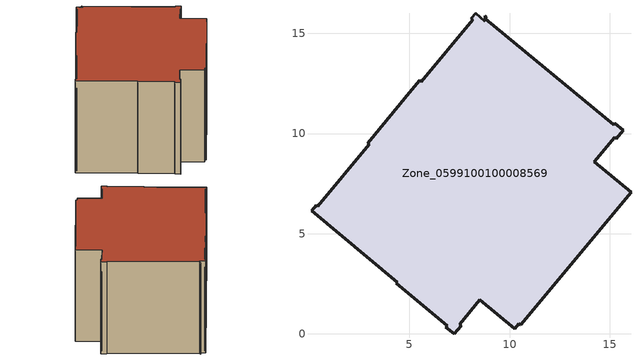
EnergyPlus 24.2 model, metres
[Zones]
Zone_0599100100008569
 floor ground (C_G): 8.77,15.74 15.19,10.43 15.25,10.51 15.66,10.16 15.32,9.75 15.24,9.81 14.23,8.59 16.05,7.07 10.55,0.45 10.46,0.51 10.25,0.26 8.51,1.7 7.5,0.48 7.58,0.41 7.24,0 6.82,0.34 6.89,0.42 4.34,2.54 4.4,2.59 0.11,6.14 0.34,6.42 0.42,6.36 2.99,9.45 2.91,9.52 5.12,12.19 5.51,12.65 5.59,12.59 8.15,15.68 8.07,15.75 8.3,16.01 8.76,15.61 8.77,15.87 8.84,15.82 z0
 wall outside (C_F): 6.82,0.34 7.24,0 7.58,0.41 7.5,0.48 8.51,1.7 10.25,0.26 10.46,0.51 10.55,0.45 16.05,7.07 14.23,8.59 15.24,9.81 15.32,9.75 15.66,10.16 15.25,10.51 15.19,10.43 8.77,15.74 8.84,15.82 8.77,15.87 8.76,15.61 8.3,16.01 8.07,15.75 8.15,15.68 5.59,12.59 5.51,12.65 5.12,12.19 2.91,9.52 2.99,9.45 0.42,6.36 0.34,6.42 0.11,6.14 4.4,2.59 4.34,2.54 6.89,0.42 6.82,0.34 z0:9.56
 roof outside (C_R): 15.19,10.43 8.77,15.74 8.84,15.82 8.77,15.87 8.76,15.61 8.3,16.01 8.07,15.75 8.15,15.68 5.59,12.59 5.51,12.65 5.12,12.19 2.91,9.52 2.99,9.45 0.42,6.36 0.34,6.42 0.11,6.14 4.4,2.59 4.34,2.54 6.89,0.42 6.82,0.34 7.24,0 7.58,0.41 7.5,0.48 8.51,1.7 10.25,0.26 10.46,0.51 10.55,0.45 16.05,7.07 14.23,8.59 15.24,9.81 15.32,9.75 15.66,10.16 15.25,10.51 z9.56
[BUILDING]
Pand.0599100100008569: North Axis=0; Terrain=City; Loads Convergence Tolerance Value=0.04; Temperature Convergence Tolerance Value=0.4; Solar Distribution=FullExterior; Maximum Number of Warmup Days=25; Minimum Number of Warmup Days=1
[Site:Location]
Rotterdam.The.Hague.AP_ZH_NLD Design_Conditions: Latitude=51.96; Longitude=4.45; Time Zone=1; Elevation=-4.5
[SITE:GROUNDTEMPERATURE:BUILDINGSURFACE]
18, 18, 18, 18, 18, 18, 18, 18, 18, 18, 18, 18
[MATERIAL] Thermal Absorptance=0.9; Solar Absorptance=0.7; Visible Absorptance=0.7
Name | Roughness | Thickness | Conductivity | Density | Specific Heat
G.D.2006-2014 | MediumSmooth | 0.15 | 0.06 | 540 | 1210
F.D.2006-2014 | Rough | 0.3 | 0.12 | 1920 | 840
R.D.2006-2014 | MediumRough | 0.2 | 0.08 | 1500 | 1000
[CONSTRUCTION]
C_G: G.D.2006-2014
C_F: F.D.2006-2014
C_R: R.D.2006-2014
[ZONE]
Zone_0599100100008569: Type=1; Multiplier=1; Ceiling Height=Autocalculate; Volume=Autocalculate; Floor Area=autocalculate; Part of Total Floor Area=Yes
[ZONEINFILTRATION:DESIGNFLOWRATE]
Infil_Zone_0599100100008569: Zone or ZoneList or Space or SpaceList=Zone_0599100100008569; Schedule=AlwaysOn; Design Flow Rate Calculation Method=Flow/Area; Flow Rate per Floor Area=0.0021; Constant Term Coefficient=1; Temperature Term Coefficient=0; Velocity Term Coefficient=0; Velocity Squared Term Coefficient=0
[HVACTEMPLATE:ZONE:IDEALLOADSAIRSYSTEM]
Zone_0599100100008569: Maximum Heating Supply Air Temperature=50; Minimum Cooling Supply Air Temperature=13; Maximum Heating Supply Air Humidity Ratio=0.0156; Minimum Cooling Supply Air Humidity Ratio=0.0077; Heating Limit=NoLimit; Cooling Limit=NoLimit; Dehumidification Control Type=ConstantSensibleHeatRatio; Cooling Sensible Heat Ratio=0.7; Dehumidification Setpoint=60; Humidification Control Type=None; Humidification Setpoint=30; Outdoor Air Method=None; Outdoor Air Flow Rate per Person=0.00944; Outdoor Air Flow Rate per Zone Floor Area=0; Outdoor Air Flow Rate per Zone=0; Demand Controlled Ventilation Type=None; Outdoor Air Economizer Type=NoEconomizer; Heat Recovery Type=None; Sensible Heat Recovery Effectiveness=0.7; Latent Heat Recovery Effectiveness=0.65
[ZONECONTROL:THERMOSTAT]
ThermostatControl_Zone_0599100100008569: Zone or ZoneList=Zone_0599100100008569; Control Type Schedule=DualSetpointControlType; Control 1=Thermostat_Zone_0599100100008569; Temperature Difference Between Cutout And Setpoint=0
[THERMOSTATSETPOINT:DUALSETPOINT]
Thermostat_Zone_0599100100008569: Heating Setpoint Temperature Schedule=HeatingSetpoint_Zone_0599100100008569; Cooling Setpoint Temperature Schedule=CoolingSetpoint_Zone_0599100100008569
[SCHEDULE:COMPACT]
HeatingSetpoint_Zone_0599100100008569: Through: 12/31, For: AllDays, Until: 24:00, 21
CoolingSetpoint_Zone_0599100100008569: Through: 12/31, For: AllDays, Until: 24:00, 24
DualSetpointControlType: Through: 12/31, For: AllDays, Until: 24:00, 4
AlwaysOn: Through: 12/31, For: AllDays, Until: 24:00, 1
